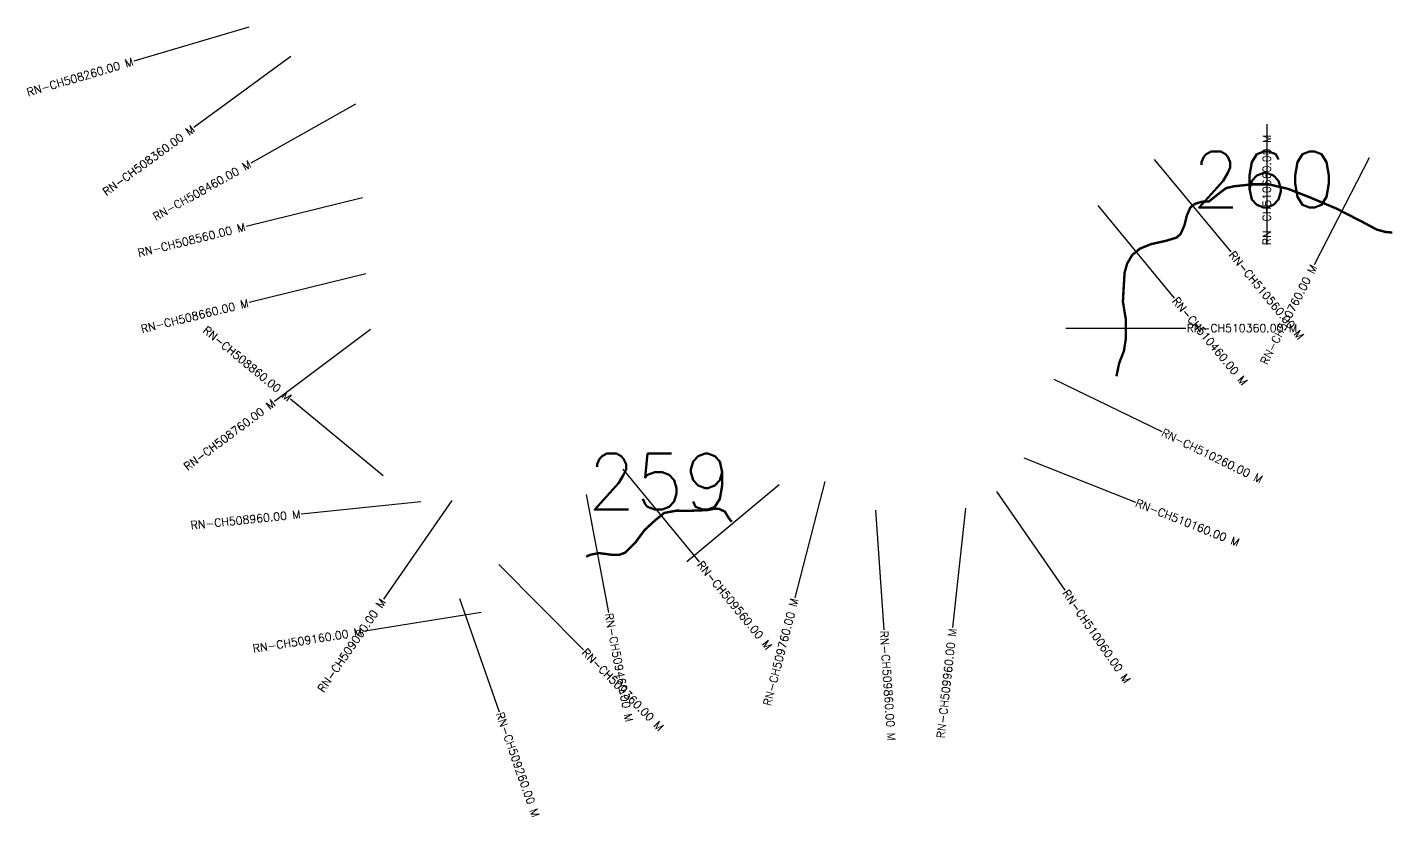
# Model space of a CAD drawing. Header units: metres. Extents: x 314067 to 321950, y 1880456 to 1885956.
# Drawn here: x 314069 to 315769, y 1882384 to 1883371 of the extents above; entities that cross this region are included whole.
import ezdxf
from ezdxf.enums import TextEntityAlignment as Align

# ---------------------------------------------------------------- set-up
doc = ezdxf.new("R2010")
doc.units = ezdxf.units.M
for name, color, linetype in [('CS', 134, 'Continuous'), ('CSMark', 6, 'Continuous'), ('NATURALLY PROTECTED', 3, 'Continuous')]:
    doc.layers.add(name, color=color, linetype=linetype)
doc.styles.get("Standard").update_dxf_attribs({"font": 'simplex.shx'})

msp = doc.modelspace()

# ---------------------------------------------------------------- linework, layer by layer
at = {"layer": 'CS'}
for p, q in [((314345.8, 1883370.7), (314201.9, 1883328.3)), ((314398.4, 1883334), (314277.2, 1883245.6)), ((314479.1, 1883274.5), (314348.3, 1883201)), ((315617.5, 1883249.4), (315617.5, 1883099.4)), ((315477, 1883205.6), (315572.5, 1883089.9)), ((315745.4, 1883207.4), (315676.9, 1883074)), ((314487.9, 1883157.6), (314342.2, 1883121.7)), ((315406.3, 1883147.8), (315502, 1883032.3)), ((314491.7, 1883062.6), (314346, 1883026.7)), ((314497.9, 1882992.9), (314377.7, 1882903.3)), ((315366.5, 1882994.8), (315516.5, 1882994.8)), ((315351.3, 1882930.9), (315486.3, 1882865.5)), ((314513.6, 1882810.5), (314397.9, 1882905.9)), ((315314, 1882832.6), (315453.5, 1882777.5)), ((314813.2, 1882818.8), (314908.3, 1882702.8)), ((315008.3, 1882799), (314893.1, 1882702.9)), ((315065.2, 1882803.1), (315027.7, 1882657.9)), ((314560.5, 1882777.9), (314411.3, 1882762.6)), ((314599.3, 1882779.6), (314514.1, 1882656.1)), ((314767.4, 1882787.1), (314795.3, 1882639.7)), ((315279.9, 1882790.9), (315365.1, 1882667.4)), ((315128.6, 1882767.6), (315139.1, 1882618)), ((315241.2, 1882769.9), (315225, 1882620.7)), ((314658.1, 1882699.5), (314763.7, 1882592.9)), ((314608.9, 1882657.2), (314658.6, 1882515.6)), ((314636.2, 1882639.5), (314488, 1882616))]:
    msp.add_line(p, q, dxfattribs=at)
at = {"layer": 'NATURALLY PROTECTED', "const_width": 3, "flags": 128}
for points in [[(315429.7, 1882934.6), (315433.1, 1882951), (315439.1, 1882966.4), (315441.5, 1882982), (315441.5, 1883005.7), (315437.8, 1883027.7), (315438.9, 1883047.5), (315439.9, 1883064.2), (315443.1, 1883075.4), (315449.4, 1883086.1), (315458.9, 1883094), (315472.6, 1883099.6), (315492.1, 1883104), (315504.9, 1883107.9), (315510, 1883112.6), (315514.6, 1883123), (315517.7, 1883135.5), (315522.1, 1883145.5), (315527.4, 1883149.9), (315536.5, 1883152.7), (315545.1, 1883152.9), (315549.9, 1883156.7), (315559, 1883163.9), (315566.7, 1883169.7), (315576.7, 1883172), (315599.4, 1883174.4), (315619.9, 1883174.4), (315644, 1883168.8), (315670.3, 1883158.6), (315704.9, 1883144), (315738.9, 1883126.5), (315754.9, 1883117.9), (315766, 1883114.9), (315774.4, 1883114.2)], [(314767.2, 1882709.3), (314772.3, 1882711.7), (314783, 1882713.8), (314799.4, 1882711.7), (314808.3, 1882711.6), (314815.6, 1882714.2), (314828.4, 1882726.7), (314840.3, 1882742.7), (314853.3, 1882754.7), (314864.7, 1882764), (314879.9, 1882766.8), (314896, 1882766.6), (314918.5, 1882767.5), (314926.4, 1882769.1), (314933, 1882769.1), (314940.4, 1882765.7), (314945.5, 1882757.2), (314949.1, 1882752.9)]]:
    msp.add_lwpolyline(points, dxfattribs=at)

# ---------------------------------------------------------------- texts
at = {"char_height": 70, "attachment_point": 1}
for s, insert in [('260', (315524, 1883215.4)), ('259', (314769, 1882838.2))]:
    msp.add_mtext_dynamic_manual_height_columns(s, width=95.172, gutter_width=1, heights=[0], dxfattribs=dict(at, insert=insert))
at = {"layer": 'CSMark'}
for s, rotation, p in [('RN-CH508260.00 M', 16.4006, (314201, 1883328)), ('RN-CH508360.00 M', 36.0952, (314276.4, 1883245)), ('RN-CH508460.00 M', 29.3402, (314347.4, 1883200.5)), ('RN-CH508560.00 M', 13.8439, (314341.2, 1883121.4)), ('RN-CH510760.00 M', 62.8164, (315676.5, 1883073.1)), ('RN-CH508660.00 M', 13.848, (314345.1, 1883026.4)), ('RN-CH508860.00 M', 320.5181, (314397.1, 1882906.5)), ('RN-CH508760.00 M', 36.6806, (314376.9, 1882902.7)), ('RN-CH508960.00 M', 5.8634, (314410.3, 1882762.5)), ('RN-CH509060.00 M', 55.3933, (314513.5, 1882655.3)), ('RN-CH509760.00 M', 75.5403, (315027.5, 1882656.9)), ('RN-CH509160.00 M', 8.9871, (314487.1, 1882615.9)), ('RN-CH509960.00 M', 83.7909, (315224.9, 1882619.7))]:
    msp.add_text(s, height=10, rotation=rotation, dxfattribs=at).set_placement(p, align=Align.MIDDLE_RIGHT)
for s, rotation, p in [('RN-CH510660.00 M', 90, (315617.5, 1883098.4)), ('RN-CH510560.00 M', 309.5343, (315573.2, 1883089.1)), ('RN-CH510460.00 M', 309.6512, (315502.6, 1883031.5)), ('RN-CH510260.00 M', 334.155, (315487.2, 1882865.1)), ('RN-CH510160.00 M', 338.4212, (315454.4, 1882777.1)), ('RN-CH509560.00 M', 309.3505, (314908.9, 1882702)), ('RN-CH510060.00 M', 304.6061, (315365.7, 1882666.6)), ('RN-CH509460.00 M', 280.7037, (314795.4, 1882638.8)), ('RN-CH509860.00 M', 274.0007, (315139.2, 1882617)), ('RN-CH509360.00 M', 314.7136, (314764.4, 1882592.2)), ('RN-CH509260.00 M', 289.3218, (314658.9, 1882514.7))]:
    msp.add_text(s, height=10, rotation=rotation, dxfattribs=at).set_placement(p, align=Align.MIDDLE_LEFT)
msp.add_text('RN-CH510360.00 M', height=10, dxfattribs=at).set_placement((315517.5, 1882994.8), align=Align.MIDDLE_LEFT)

doc.saveas('drawing.dxf')
